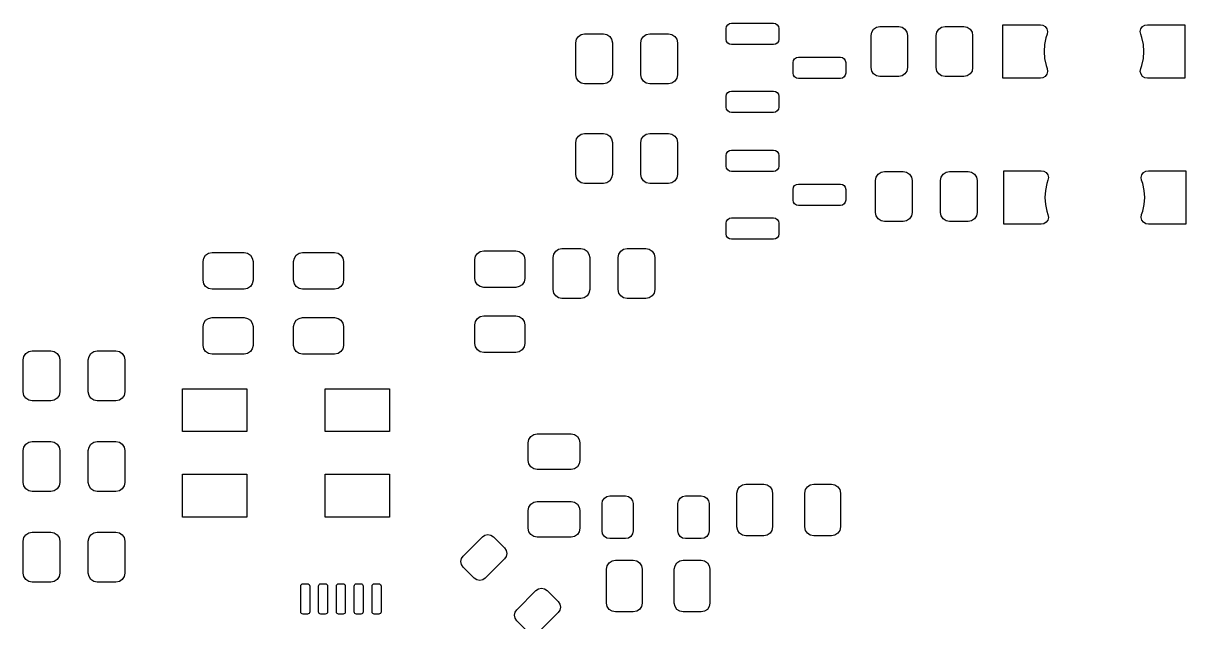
# Model space of a CAD drawing. Extents: x 0.52 to 1.91, y 0.26 to 1.74.
# Drawn here: x 0.524 to 1.807, y 1.079 to 1.739 of the extents above; entities that cross this region are included whole.
import ezdxf

# ---------------------------------------------------------------- set-up
doc = ezdxf.new("R2010")
doc.units = 0
doc.header["$MEASUREMENT"] = 0
doc.layers.add('BLACK', color=7, linetype='CONTINUOUS')

msp = doc.modelspace()

# ---------------------------------------------------------------- linework, layer by layer
at = {"layer": 'BLACK', "linetype": 'CONTINUOUS'}
for p, q in [((1.3001, 1.7333), (1.3005, 1.7356)), ((1.3001, 1.7215), (1.3001, 1.7333)), ((1.3005, 1.7356), (1.3018, 1.7375)), ((1.3018, 1.7375), (1.3037, 1.7388)), ((1.3037, 1.7388), (1.306, 1.7392)), ((1.306, 1.7392), (1.3523, 1.7392)), ((1.3523, 1.7392), (1.3545, 1.7388)), ((1.3545, 1.7388), (1.3564, 1.7375)), ((1.3564, 1.7375), (1.3577, 1.7356)), ((1.3577, 1.7356), (1.3582, 1.7333)), ((1.3582, 1.7333), (1.3582, 1.7215)), ((1.4628, 1.7327), (1.466, 1.7348)), ((1.466, 1.7348), (1.4698, 1.7356)), ((1.4698, 1.7356), (1.4905, 1.7356)), ((1.4905, 1.7356), (1.4942, 1.7348)), ((1.4942, 1.7348), (1.4974, 1.7327)), ((1.5347, 1.7327), (1.5379, 1.7348)), ((1.5379, 1.7348), (1.5416, 1.7356)), ((1.5416, 1.7356), (1.5623, 1.7356)), ((1.5623, 1.7356), (1.5661, 1.7348)), ((1.5661, 1.7348), (1.5693, 1.7327)), ((1.6056, 1.6785), (1.6056, 1.7376)), ((1.6056, 1.7376), (1.647, 1.7376)), ((1.647, 1.7376), (1.647, 1.7375)), ((1.647, 1.7375), (1.6497, 1.7371)), ((1.6497, 1.7371), (1.6523, 1.7355)), ((1.6523, 1.7355), (1.6541, 1.733)), ((1.6541, 1.733), (1.6549, 1.73)), ((1.7572, 1.73), (1.7579, 1.733)), ((1.7579, 1.733), (1.7598, 1.7355)), ((1.7598, 1.7355), (1.7624, 1.7371)), ((1.7624, 1.7371), (1.7651, 1.7375)), ((1.7651, 1.7375), (1.7651, 1.7376)), ((1.7651, 1.7376), (1.7653, 1.7376)), ((1.7653, 1.7376), (1.7654, 1.7376)), ((1.7654, 1.7376), (1.7655, 1.7376)), ((1.7655, 1.7376), (1.8064, 1.7376)), ((1.8064, 1.7376), (1.8064, 1.6785)), ((1.1339, 1.7177), (1.1346, 1.7215)), ((1.1346, 1.7215), (1.1368, 1.7247)), ((1.1368, 1.7247), (1.14, 1.7268)), ((1.14, 1.7268), (1.1437, 1.7276)), ((1.1437, 1.7276), (1.1644, 1.7276)), ((1.1644, 1.7276), (1.1682, 1.7268)), ((1.1682, 1.7268), (1.1714, 1.7247)), ((1.1714, 1.7247), (1.1735, 1.7215)), ((1.1735, 1.7215), (1.1743, 1.7177)), ((1.2057, 1.7177), (1.2065, 1.7215)), ((1.2065, 1.7215), (1.2086, 1.7247)), ((1.2086, 1.7247), (1.2118, 1.7268)), ((1.2118, 1.7268), (1.2156, 1.7276)), ((1.2156, 1.7276), (1.2363, 1.7276)), ((1.2363, 1.7276), (1.24, 1.7268)), ((1.24, 1.7268), (1.2432, 1.7247)), ((1.2432, 1.7247), (1.2454, 1.7215)), ((1.2454, 1.7215), (1.2461, 1.7177)), ((1.3005, 1.7192), (1.3001, 1.7215)), ((1.3582, 1.7215), (1.3577, 1.7192)), ((1.4599, 1.7257), (1.4607, 1.7295)), ((1.4599, 1.6903), (1.4599, 1.7257)), ((1.4607, 1.7295), (1.4628, 1.7327)), ((1.4974, 1.7327), (1.4995, 1.7295)), ((1.4995, 1.7295), (1.5003, 1.7257)), ((1.5003, 1.7257), (1.5003, 1.6903)), ((1.5318, 1.7257), (1.5325, 1.7295)), ((1.5318, 1.6903), (1.5318, 1.7257)), ((1.5325, 1.7295), (1.5347, 1.7327)), ((1.5693, 1.7327), (1.5714, 1.7295)), ((1.5714, 1.7295), (1.5721, 1.7257)), ((1.5721, 1.7257), (1.5721, 1.6903)), ((1.653, 1.7233), (1.6514, 1.7158)), ((1.6544, 1.727), (1.653, 1.7233)), ((1.6549, 1.73), (1.6544, 1.727)), ((1.6544, 1.727), (1.6544, 1.727)), ((1.7577, 1.727), (1.7572, 1.73)), ((1.759, 1.7234), (1.7577, 1.727)), ((1.7577, 1.727), (1.7577, 1.727)), ((1.7607, 1.7158), (1.759, 1.7234)), ((1.1339, 1.6823), (1.1339, 1.7177)), ((1.1743, 1.7177), (1.1743, 1.6823)), ((1.2057, 1.6823), (1.2057, 1.7177)), ((1.2461, 1.7177), (1.2461, 1.6823)), ((1.3018, 1.7173), (1.3005, 1.7192)), ((1.3037, 1.716), (1.3018, 1.7173)), ((1.306, 1.7156), (1.3037, 1.716)), ((1.3523, 1.7156), (1.306, 1.7156)), ((1.3545, 1.716), (1.3523, 1.7156)), ((1.3564, 1.7173), (1.3545, 1.716)), ((1.3577, 1.7192), (1.3564, 1.7173)), ((1.6514, 1.7158), (1.6509, 1.708)), ((1.6509, 1.708), (1.6514, 1.7003)), ((1.7612, 1.708), (1.7607, 1.7158)), ((1.7607, 1.7003), (1.7612, 1.708)), ((1.3739, 1.6959), (1.3744, 1.6982)), ((1.3739, 1.6841), (1.3739, 1.6959)), ((1.3744, 1.6982), (1.3756, 1.7001)), ((1.3756, 1.7001), (1.3776, 1.7014)), ((1.3776, 1.7014), (1.3798, 1.7018)), ((1.3798, 1.7018), (1.4261, 1.7018)), ((1.4261, 1.7018), (1.4283, 1.7014)), ((1.4283, 1.7014), (1.4303, 1.7001)), ((1.4303, 1.7001), (1.4315, 1.6982)), ((1.4315, 1.6982), (1.432, 1.6959)), ((1.432, 1.6959), (1.432, 1.6841)), ((1.6514, 1.7003), (1.6531, 1.6927)), ((1.759, 1.6927), (1.7607, 1.7003)), ((1.1346, 1.6785), (1.1339, 1.6823)), ((1.1743, 1.6823), (1.1735, 1.6785)), ((1.2065, 1.6785), (1.2057, 1.6823)), ((1.2461, 1.6823), (1.2454, 1.6785)), ((1.3744, 1.6818), (1.3739, 1.6841)), ((1.3756, 1.6799), (1.3744, 1.6818)), ((1.4315, 1.6818), (1.4303, 1.6799)), ((1.432, 1.6841), (1.4315, 1.6818)), ((1.4607, 1.6865), (1.4599, 1.6903)), ((1.4628, 1.6834), (1.4607, 1.6865)), ((1.466, 1.6812), (1.4628, 1.6834)), ((1.4974, 1.6834), (1.4942, 1.6812)), ((1.4995, 1.6865), (1.4974, 1.6834)), ((1.5003, 1.6903), (1.4995, 1.6865)), ((1.5325, 1.6865), (1.5318, 1.6903)), ((1.5347, 1.6834), (1.5325, 1.6865)), ((1.5379, 1.6812), (1.5347, 1.6834)), ((1.5693, 1.6834), (1.5661, 1.6812)), ((1.5714, 1.6865), (1.5693, 1.6834)), ((1.5721, 1.6903), (1.5714, 1.6865)), ((1.6541, 1.683), (1.6523, 1.6806)), ((1.6531, 1.6927), (1.6544, 1.6891)), ((1.6549, 1.686), (1.6541, 1.683)), ((1.6544, 1.6891), (1.6544, 1.6891)), ((1.6544, 1.6891), (1.6549, 1.686)), ((1.7572, 1.6861), (1.7577, 1.6891)), ((1.758, 1.6831), (1.7572, 1.6861)), ((1.7577, 1.6891), (1.759, 1.6927)), ((1.7577, 1.6891), (1.7577, 1.6891)), ((1.7598, 1.6806), (1.758, 1.6831)), ((1.1368, 1.6753), (1.1346, 1.6785)), ((1.14, 1.6732), (1.1368, 1.6753)), ((1.1437, 1.6724), (1.14, 1.6732)), ((1.1644, 1.6724), (1.1437, 1.6724)), ((1.1682, 1.6732), (1.1644, 1.6724)), ((1.1714, 1.6753), (1.1682, 1.6732)), ((1.1735, 1.6785), (1.1714, 1.6753)), ((1.2086, 1.6753), (1.2065, 1.6785)), ((1.2118, 1.6732), (1.2086, 1.6753)), ((1.2156, 1.6724), (1.2118, 1.6732)), ((1.2363, 1.6724), (1.2156, 1.6724)), ((1.24, 1.6732), (1.2363, 1.6724)), ((1.2432, 1.6753), (1.24, 1.6732)), ((1.2454, 1.6785), (1.2432, 1.6753)), ((1.3776, 1.6786), (1.3756, 1.6799)), ((1.3798, 1.6782), (1.3776, 1.6786)), ((1.4261, 1.6782), (1.3798, 1.6782)), ((1.4283, 1.6786), (1.4261, 1.6782)), ((1.4303, 1.6799), (1.4283, 1.6786)), ((1.4698, 1.6805), (1.466, 1.6812)), ((1.4905, 1.6805), (1.4698, 1.6805)), ((1.4942, 1.6812), (1.4905, 1.6805)), ((1.5416, 1.6805), (1.5379, 1.6812)), ((1.5623, 1.6805), (1.5416, 1.6805)), ((1.5661, 1.6812), (1.5623, 1.6805)), ((1.6466, 1.6785), (1.6056, 1.6785)), ((1.6467, 1.6785), (1.6466, 1.6785)), ((1.6468, 1.6785), (1.6467, 1.6785)), ((1.647, 1.6785), (1.6468, 1.6785)), ((1.6497, 1.679), (1.647, 1.6785)), ((1.647, 1.6785), (1.647, 1.6785)), ((1.6523, 1.6806), (1.6497, 1.679)), ((1.7624, 1.679), (1.7598, 1.6806)), ((1.7651, 1.6786), (1.7624, 1.679)), ((1.7651, 1.6785), (1.7651, 1.6786)), ((1.8064, 1.6785), (1.7651, 1.6785)), ((1.3001, 1.6585), (1.3005, 1.6608)), ((1.3001, 1.6467), (1.3001, 1.6585)), ((1.3005, 1.6608), (1.3018, 1.6627)), ((1.3018, 1.6627), (1.3037, 1.664)), ((1.3037, 1.664), (1.306, 1.6644)), ((1.306, 1.6644), (1.3523, 1.6644)), ((1.3523, 1.6644), (1.3545, 1.664)), ((1.3545, 1.664), (1.3564, 1.6627)), ((1.3564, 1.6627), (1.3577, 1.6608)), ((1.3577, 1.6608), (1.3582, 1.6585)), ((1.3582, 1.6585), (1.3582, 1.6467)), ((1.3005, 1.6444), (1.3001, 1.6467)), ((1.3018, 1.6425), (1.3005, 1.6444)), ((1.3577, 1.6444), (1.3564, 1.6425)), ((1.3582, 1.6467), (1.3577, 1.6444)), ((1.3037, 1.6412), (1.3018, 1.6425)), ((1.306, 1.6408), (1.3037, 1.6412)), ((1.3523, 1.6408), (1.306, 1.6408)), ((1.3545, 1.6412), (1.3523, 1.6408)), ((1.3564, 1.6425), (1.3545, 1.6412)), ((1.14, 1.6168), (1.1437, 1.6176)), ((1.1437, 1.6176), (1.1644, 1.6176)), ((1.1644, 1.6176), (1.1682, 1.6168)), ((1.2118, 1.6168), (1.2156, 1.6176)), ((1.2156, 1.6176), (1.2363, 1.6176)), ((1.2363, 1.6176), (1.24, 1.6168)), ((1.1339, 1.6077), (1.1346, 1.6115)), ((1.1339, 1.5723), (1.1339, 1.6077)), ((1.1346, 1.6115), (1.1368, 1.6147)), ((1.1368, 1.6147), (1.14, 1.6168)), ((1.1682, 1.6168), (1.1714, 1.6147)), ((1.1714, 1.6147), (1.1735, 1.6115)), ((1.1735, 1.6115), (1.1743, 1.6077)), ((1.1743, 1.6077), (1.1743, 1.5723)), ((1.2057, 1.6077), (1.2065, 1.6115)), ((1.2057, 1.5723), (1.2057, 1.6077)), ((1.2065, 1.6115), (1.2086, 1.6147)), ((1.2086, 1.6147), (1.2118, 1.6168)), ((1.24, 1.6168), (1.2432, 1.6147)), ((1.2432, 1.6147), (1.2454, 1.6115)), ((1.2454, 1.6115), (1.2461, 1.6077)), ((1.2461, 1.6077), (1.2461, 1.5723)), ((1.3001, 1.5933), (1.3005, 1.5956)), ((1.3001, 1.5815), (1.3001, 1.5933)), ((1.3005, 1.5956), (1.3018, 1.5975)), ((1.3018, 1.5975), (1.3037, 1.5988)), ((1.3037, 1.5988), (1.306, 1.5992)), ((1.306, 1.5992), (1.3523, 1.5992)), ((1.3523, 1.5992), (1.3545, 1.5988)), ((1.3545, 1.5988), (1.3564, 1.5975)), ((1.3564, 1.5975), (1.3577, 1.5956)), ((1.3577, 1.5956), (1.3582, 1.5933)), ((1.3582, 1.5933), (1.3582, 1.5815)), ((1.3005, 1.5792), (1.3001, 1.5815)), ((1.3018, 1.5773), (1.3005, 1.5792)), ((1.3577, 1.5792), (1.3564, 1.5773)), ((1.3582, 1.5815), (1.3577, 1.5792)), ((1.1346, 1.5685), (1.1339, 1.5723)), ((1.1368, 1.5653), (1.1346, 1.5685)), ((1.1735, 1.5685), (1.1714, 1.5653)), ((1.1743, 1.5723), (1.1735, 1.5685)), ((1.2065, 1.5685), (1.2057, 1.5723)), ((1.2086, 1.5653), (1.2065, 1.5685)), ((1.2454, 1.5685), (1.2432, 1.5653)), ((1.2461, 1.5723), (1.2454, 1.5685)), ((1.3037, 1.576), (1.3018, 1.5773)), ((1.306, 1.5756), (1.3037, 1.576)), ((1.3523, 1.5756), (1.306, 1.5756)), ((1.3545, 1.576), (1.3523, 1.5756)), ((1.3564, 1.5773), (1.3545, 1.576)), ((1.4649, 1.5657), (1.4656, 1.5695)), ((1.4656, 1.5695), (1.4678, 1.5727)), ((1.4678, 1.5727), (1.471, 1.5748)), ((1.471, 1.5748), (1.4747, 1.5756)), ((1.4747, 1.5756), (1.4954, 1.5756)), ((1.4954, 1.5756), (1.4992, 1.5748)), ((1.4992, 1.5748), (1.5024, 1.5727)), ((1.5024, 1.5727), (1.5045, 1.5695)), ((1.5045, 1.5695), (1.5053, 1.5657)), ((1.5367, 1.5657), (1.5375, 1.5695)), ((1.5375, 1.5695), (1.5396, 1.5727)), ((1.5396, 1.5727), (1.5428, 1.5748)), ((1.5428, 1.5748), (1.5466, 1.5756)), ((1.5466, 1.5756), (1.5673, 1.5756)), ((1.5673, 1.5756), (1.571, 1.5748)), ((1.571, 1.5748), (1.5742, 1.5727)), ((1.5742, 1.5727), (1.5764, 1.5695)), ((1.5764, 1.5695), (1.5771, 1.5657)), ((1.6066, 1.5175), (1.6066, 1.5765)), ((1.6066, 1.5765), (1.6479, 1.5765)), ((1.6479, 1.5765), (1.6507, 1.576)), ((1.6479, 1.5765), (1.6479, 1.5765)), ((1.6507, 1.576), (1.6533, 1.5744)), ((1.6533, 1.5744), (1.6551, 1.572)), ((1.6553, 1.5659), (1.654, 1.5623)), ((1.6551, 1.572), (1.6558, 1.569)), ((1.6558, 1.569), (1.6553, 1.5659)), ((1.6553, 1.5659), (1.6553, 1.5659)), ((1.7582, 1.569), (1.7589, 1.572)), ((1.7587, 1.566), (1.7582, 1.569)), ((1.76, 1.5623), (1.7587, 1.566)), ((1.7587, 1.566), (1.7587, 1.566)), ((1.7589, 1.572), (1.7607, 1.5745)), ((1.7607, 1.5745), (1.7633, 1.5761)), ((1.7633, 1.5761), (1.7661, 1.5765)), ((1.7661, 1.5765), (1.7661, 1.5765)), ((1.7661, 1.5765), (1.7662, 1.5765)), ((1.7662, 1.5765), (1.7664, 1.5765)), ((1.7664, 1.5765), (1.7665, 1.5765)), ((1.7665, 1.5765), (1.8074, 1.5765)), ((1.8074, 1.5765), (1.8074, 1.5175)), ((1.14, 1.5632), (1.1368, 1.5653)), ((1.1437, 1.5624), (1.14, 1.5632)), ((1.1644, 1.5624), (1.1437, 1.5624)), ((1.1682, 1.5632), (1.1644, 1.5624)), ((1.1714, 1.5653), (1.1682, 1.5632)), ((1.2118, 1.5632), (1.2086, 1.5653)), ((1.2156, 1.5624), (1.2118, 1.5632)), ((1.2363, 1.5624), (1.2156, 1.5624)), ((1.24, 1.5632), (1.2363, 1.5624)), ((1.2432, 1.5653), (1.24, 1.5632)), ((1.3739, 1.5559), (1.3744, 1.5582)), ((1.3739, 1.5441), (1.3739, 1.5559)), ((1.3744, 1.5582), (1.3756, 1.5601)), ((1.3756, 1.5601), (1.3776, 1.5614)), ((1.3776, 1.5614), (1.3798, 1.5618)), ((1.3798, 1.5618), (1.4261, 1.5618)), ((1.4261, 1.5618), (1.4283, 1.5614)), ((1.4283, 1.5614), (1.4303, 1.5601)), ((1.4303, 1.5601), (1.4315, 1.5582)), ((1.4315, 1.5582), (1.432, 1.5559)), ((1.432, 1.5559), (1.432, 1.5441)), ((1.4649, 1.5303), (1.4649, 1.5657)), ((1.5053, 1.5657), (1.5053, 1.5303)), ((1.5367, 1.5303), (1.5367, 1.5657)), ((1.5771, 1.5657), (1.5771, 1.5303)), ((1.6524, 1.5547), (1.6518, 1.547)), ((1.654, 1.5623), (1.6524, 1.5547)), ((1.7616, 1.5547), (1.76, 1.5623)), ((1.7622, 1.547), (1.7616, 1.5547)), ((1.3744, 1.5418), (1.3739, 1.5441)), ((1.3756, 1.5399), (1.3744, 1.5418)), ((1.4315, 1.5418), (1.4303, 1.5399)), ((1.432, 1.5441), (1.4315, 1.5418)), ((1.6518, 1.547), (1.6524, 1.5393)), ((1.7616, 1.5393), (1.7622, 1.547)), ((1.3776, 1.5386), (1.3756, 1.5399)), ((1.3798, 1.5382), (1.3776, 1.5386)), ((1.4261, 1.5382), (1.3798, 1.5382)), ((1.4283, 1.5386), (1.4261, 1.5382)), ((1.4303, 1.5399), (1.4283, 1.5386)), ((1.4656, 1.5265), (1.4649, 1.5303)), ((1.5053, 1.5303), (1.5045, 1.5265)), ((1.5375, 1.5265), (1.5367, 1.5303)), ((1.5771, 1.5303), (1.5764, 1.5265)), ((1.6524, 1.5393), (1.654, 1.5317)), ((1.654, 1.5317), (1.6553, 1.528)), ((1.6553, 1.528), (1.6553, 1.528)), ((1.6553, 1.528), (1.6558, 1.525)), ((1.7582, 1.525), (1.7587, 1.5281)), ((1.7587, 1.5281), (1.76, 1.5317)), ((1.7587, 1.5281), (1.7587, 1.5281)), ((1.76, 1.5317), (1.7616, 1.5393)), ((1.3001, 1.5185), (1.3005, 1.5208)), ((1.3001, 1.5067), (1.3001, 1.5185)), ((1.3005, 1.5208), (1.3018, 1.5227)), ((1.3018, 1.5227), (1.3037, 1.524)), ((1.3037, 1.524), (1.306, 1.5244)), ((1.306, 1.5244), (1.3523, 1.5244)), ((1.3523, 1.5244), (1.3545, 1.524)), ((1.3545, 1.524), (1.3564, 1.5227)), ((1.3564, 1.5227), (1.3577, 1.5208)), ((1.3577, 1.5208), (1.3582, 1.5185)), ((1.3582, 1.5185), (1.3582, 1.5067)), ((1.4678, 1.5233), (1.4656, 1.5265)), ((1.471, 1.5212), (1.4678, 1.5233)), ((1.4747, 1.5204), (1.471, 1.5212)), ((1.4954, 1.5204), (1.4747, 1.5204)), ((1.4992, 1.5212), (1.4954, 1.5204)), ((1.5024, 1.5233), (1.4992, 1.5212)), ((1.5045, 1.5265), (1.5024, 1.5233)), ((1.5396, 1.5233), (1.5375, 1.5265)), ((1.5428, 1.5212), (1.5396, 1.5233)), ((1.5466, 1.5204), (1.5428, 1.5212)), ((1.5673, 1.5204), (1.5466, 1.5204)), ((1.571, 1.5212), (1.5673, 1.5204)), ((1.5742, 1.5233), (1.571, 1.5212)), ((1.5764, 1.5265), (1.5742, 1.5233)), ((1.6475, 1.5175), (1.6066, 1.5175)), ((1.6476, 1.5175), (1.6475, 1.5175)), ((1.6478, 1.5175), (1.6476, 1.5175)), ((1.6479, 1.5175), (1.6478, 1.5175)), ((1.6507, 1.5179), (1.6479, 1.5175)), ((1.6479, 1.5175), (1.6479, 1.5175)), ((1.6533, 1.5195), (1.6507, 1.5179)), ((1.6551, 1.522), (1.6533, 1.5195)), ((1.6558, 1.525), (1.6551, 1.522)), ((1.7589, 1.522), (1.7582, 1.525)), ((1.7607, 1.5196), (1.7589, 1.522)), ((1.7633, 1.518), (1.7607, 1.5196)), ((1.7661, 1.5175), (1.7633, 1.518)), ((1.8074, 1.5175), (1.7661, 1.5175)), ((1.7661, 1.5175), (1.7661, 1.5175)), ((1.3005, 1.5044), (1.3001, 1.5067)), ((1.3018, 1.5025), (1.3005, 1.5044)), ((1.3037, 1.5012), (1.3018, 1.5025)), ((1.3564, 1.5025), (1.3545, 1.5012)), ((1.3577, 1.5044), (1.3564, 1.5025)), ((1.3582, 1.5067), (1.3577, 1.5044)), ((1.1118, 1.4877), (1.115, 1.4898)), ((1.115, 1.4898), (1.1187, 1.4906)), ((1.1187, 1.4906), (1.1394, 1.4906)), ((1.1394, 1.4906), (1.1432, 1.4898)), ((1.1432, 1.4898), (1.1464, 1.4877)), ((1.1836, 1.4877), (1.1868, 1.4898)), ((1.1868, 1.4898), (1.1906, 1.4906)), ((1.1906, 1.4906), (1.2113, 1.4906)), ((1.2113, 1.4906), (1.215, 1.4898)), ((1.215, 1.4898), (1.2182, 1.4877)), ((1.306, 1.5008), (1.3037, 1.5012)), ((1.3523, 1.5008), (1.306, 1.5008)), ((1.3545, 1.5012), (1.3523, 1.5008)), ((0.7224, 1.4763), (0.7232, 1.48)), ((0.7224, 1.4556), (0.7224, 1.4763)), ((0.7232, 1.48), (0.7253, 1.4832)), ((0.7253, 1.4832), (0.7285, 1.4854)), ((0.7285, 1.4854), (0.7323, 1.4861)), ((0.7323, 1.4861), (0.7677, 1.4861)), ((0.7677, 1.4861), (0.7715, 1.4854)), ((0.7715, 1.4854), (0.7747, 1.4832)), ((0.7747, 1.4832), (0.7768, 1.48)), ((0.7768, 1.48), (0.7776, 1.4763)), ((0.7776, 1.4763), (0.7776, 1.4556)), ((0.8224, 1.4763), (0.8232, 1.48)), ((0.8224, 1.4556), (0.8224, 1.4763)), ((0.8232, 1.48), (0.8253, 1.4832)), ((0.8253, 1.4832), (0.8285, 1.4854)), ((0.8285, 1.4854), (0.8323, 1.4861)), ((0.8323, 1.4861), (0.8677, 1.4861)), ((0.8677, 1.4861), (0.8715, 1.4854)), ((0.8715, 1.4854), (0.8747, 1.4832)), ((0.8747, 1.4832), (0.8768, 1.48)), ((0.8768, 1.48), (0.8776, 1.4763)), ((0.8776, 1.4763), (0.8776, 1.4556)), ((1.0224, 1.4783), (1.0232, 1.482)), ((1.0224, 1.4576), (1.0224, 1.4783)), ((1.0232, 1.482), (1.0253, 1.4852)), ((1.0253, 1.4852), (1.0285, 1.4874)), ((1.0285, 1.4874), (1.0323, 1.4881)), ((1.0323, 1.4881), (1.0677, 1.4881)), ((1.0677, 1.4881), (1.0715, 1.4874)), ((1.0715, 1.4874), (1.0747, 1.4852)), ((1.0747, 1.4852), (1.0768, 1.482)), ((1.0768, 1.482), (1.0776, 1.4783)), ((1.0776, 1.4783), (1.0776, 1.4576)), ((1.1089, 1.4807), (1.1096, 1.4845)), ((1.1089, 1.4453), (1.1089, 1.4807)), ((1.1096, 1.4845), (1.1118, 1.4877)), ((1.1464, 1.4877), (1.1485, 1.4845)), ((1.1485, 1.4845), (1.1493, 1.4807)), ((1.1493, 1.4807), (1.1493, 1.4453)), ((1.1807, 1.4807), (1.1815, 1.4845)), ((1.1807, 1.4453), (1.1807, 1.4807)), ((1.1815, 1.4845), (1.1836, 1.4877)), ((1.2182, 1.4877), (1.2204, 1.4845)), ((1.2204, 1.4845), (1.2211, 1.4807)), ((1.2211, 1.4807), (1.2211, 1.4453)), ((0.7232, 1.4518), (0.7224, 1.4556)), ((0.7253, 1.4486), (0.7232, 1.4518)), ((0.7768, 1.4518), (0.7747, 1.4486)), ((0.7776, 1.4556), (0.7768, 1.4518)), ((0.8232, 1.4518), (0.8224, 1.4556)), ((0.8253, 1.4486), (0.8232, 1.4518)), ((0.8768, 1.4518), (0.8747, 1.4486)), ((0.8776, 1.4556), (0.8768, 1.4518)), ((1.0232, 1.4538), (1.0224, 1.4576)), ((1.0253, 1.4506), (1.0232, 1.4538)), ((1.0285, 1.4485), (1.0253, 1.4506)), ((1.0747, 1.4506), (1.0715, 1.4485)), ((1.0768, 1.4538), (1.0747, 1.4506)), ((1.0776, 1.4576), (1.0768, 1.4538)), ((0.7285, 1.4465), (0.7253, 1.4486)), ((0.7323, 1.4457), (0.7285, 1.4465)), ((0.7677, 1.4457), (0.7323, 1.4457)), ((0.7715, 1.4465), (0.7677, 1.4457)), ((0.7747, 1.4486), (0.7715, 1.4465)), ((0.8285, 1.4465), (0.8253, 1.4486)), ((0.8323, 1.4457), (0.8285, 1.4465)), ((0.8677, 1.4457), (0.8323, 1.4457)), ((0.8715, 1.4465), (0.8677, 1.4457)), ((0.8747, 1.4486), (0.8715, 1.4465)), ((1.0323, 1.4477), (1.0285, 1.4485)), ((1.0677, 1.4477), (1.0323, 1.4477)), ((1.0715, 1.4485), (1.0677, 1.4477)), ((1.1096, 1.4415), (1.1089, 1.4453)), ((1.1118, 1.4383), (1.1096, 1.4415)), ((1.115, 1.4362), (1.1118, 1.4383)), ((1.1464, 1.4383), (1.1432, 1.4362)), ((1.1485, 1.4415), (1.1464, 1.4383)), ((1.1493, 1.4453), (1.1485, 1.4415)), ((1.1815, 1.4415), (1.1807, 1.4453)), ((1.1836, 1.4383), (1.1815, 1.4415)), ((1.1868, 1.4362), (1.1836, 1.4383)), ((1.2182, 1.4383), (1.215, 1.4362)), ((1.2204, 1.4415), (1.2182, 1.4383)), ((1.2211, 1.4453), (1.2204, 1.4415)), ((1.1187, 1.4354), (1.115, 1.4362)), ((1.1394, 1.4354), (1.1187, 1.4354)), ((1.1432, 1.4362), (1.1394, 1.4354)), ((1.1906, 1.4354), (1.1868, 1.4362)), ((1.2113, 1.4354), (1.1906, 1.4354)), ((1.215, 1.4362), (1.2113, 1.4354)), ((0.7253, 1.4114), (0.7285, 1.4135)), ((0.7285, 1.4135), (0.7323, 1.4143)), ((0.7323, 1.4143), (0.7677, 1.4143)), ((0.7677, 1.4143), (0.7715, 1.4135)), ((0.7715, 1.4135), (0.7747, 1.4114)), ((0.8253, 1.4114), (0.8285, 1.4135)), ((0.8285, 1.4135), (0.8323, 1.4143)), ((0.8323, 1.4143), (0.8677, 1.4143)), ((0.8677, 1.4143), (0.8715, 1.4135)), ((0.8715, 1.4135), (0.8747, 1.4114)), ((1.0232, 1.4102), (1.0253, 1.4134)), ((1.0253, 1.4134), (1.0285, 1.4155)), ((1.0285, 1.4155), (1.0323, 1.4163)), ((1.0323, 1.4163), (1.0677, 1.4163)), ((1.0677, 1.4163), (1.0715, 1.4155)), ((1.0715, 1.4155), (1.0747, 1.4134)), ((1.0747, 1.4134), (1.0768, 1.4102)), ((0.7224, 1.4044), (0.7232, 1.4082)), ((0.7224, 1.3837), (0.7224, 1.4044)), ((0.7232, 1.4082), (0.7253, 1.4114)), ((0.7747, 1.4114), (0.7768, 1.4082)), ((0.7768, 1.4082), (0.7776, 1.4044)), ((0.7776, 1.4044), (0.7776, 1.3837)), ((0.8224, 1.4044), (0.8232, 1.4082)), ((0.8224, 1.3837), (0.8224, 1.4044)), ((0.8232, 1.4082), (0.8253, 1.4114)), ((0.8747, 1.4114), (0.8768, 1.4082)), ((0.8768, 1.4082), (0.8776, 1.4044)), ((0.8776, 1.4044), (0.8776, 1.3837)), ((1.0224, 1.4064), (1.0232, 1.4102)), ((1.0224, 1.3857), (1.0224, 1.4064)), ((1.0768, 1.4102), (1.0776, 1.4064)), ((1.0776, 1.4064), (1.0776, 1.3857)), ((0.5246, 1.3715), (0.5268, 1.3747)), ((0.5268, 1.3747), (0.53, 1.3768)), ((0.53, 1.3768), (0.5337, 1.3776)), ((0.5337, 1.3776), (0.5544, 1.3776)), ((0.5544, 1.3776), (0.5582, 1.3768)), ((0.5582, 1.3768), (0.5614, 1.3747)), ((0.5614, 1.3747), (0.5635, 1.3715)), ((0.5965, 1.3715), (0.5986, 1.3747)), ((0.5986, 1.3747), (0.6018, 1.3768)), ((0.6018, 1.3768), (0.6056, 1.3776)), ((0.6056, 1.3776), (0.6263, 1.3776)), ((0.6263, 1.3776), (0.63, 1.3768)), ((0.63, 1.3768), (0.6332, 1.3747)), ((0.6332, 1.3747), (0.6354, 1.3715)), ((0.7232, 1.38), (0.7224, 1.3837)), ((0.7253, 1.3768), (0.7232, 1.38)), ((0.7285, 1.3746), (0.7253, 1.3768)), ((0.7323, 1.3739), (0.7285, 1.3746)), ((0.7677, 1.3739), (0.7323, 1.3739)), ((0.7715, 1.3746), (0.7677, 1.3739)), ((0.7747, 1.3768), (0.7715, 1.3746)), ((0.7768, 1.38), (0.7747, 1.3768)), ((0.7776, 1.3837), (0.7768, 1.38)), ((0.8232, 1.38), (0.8224, 1.3837)), ((0.8253, 1.3768), (0.8232, 1.38)), ((0.8285, 1.3746), (0.8253, 1.3768)), ((0.8323, 1.3739), (0.8285, 1.3746)), ((0.8677, 1.3739), (0.8323, 1.3739)), ((0.8715, 1.3746), (0.8677, 1.3739)), ((0.8747, 1.3768), (0.8715, 1.3746)), ((0.8768, 1.38), (0.8747, 1.3768)), ((0.8776, 1.3837), (0.8768, 1.38)), ((1.0232, 1.382), (1.0224, 1.3857)), ((1.0253, 1.3788), (1.0232, 1.382)), ((1.0285, 1.3766), (1.0253, 1.3788)), ((1.0323, 1.3759), (1.0285, 1.3766)), ((1.0677, 1.3759), (1.0323, 1.3759)), ((1.0715, 1.3766), (1.0677, 1.3759)), ((1.0747, 1.3788), (1.0715, 1.3766)), ((1.0768, 1.382), (1.0747, 1.3788)), ((1.0776, 1.3857), (1.0768, 1.382)), ((0.5239, 1.3677), (0.5246, 1.3715)), ((0.5239, 1.3323), (0.5239, 1.3677)), ((0.5635, 1.3715), (0.5643, 1.3677)), ((0.5643, 1.3677), (0.5643, 1.3323)), ((0.5957, 1.3677), (0.5965, 1.3715)), ((0.5957, 1.3323), (0.5957, 1.3677)), ((0.6354, 1.3715), (0.6361, 1.3677)), ((0.6361, 1.3677), (0.6361, 1.3323)), ((0.6998, 1.2886), (0.6998, 1.3359)), ((0.6998, 1.3359), (0.7707, 1.3359)), ((0.7707, 1.3359), (0.7707, 1.2886)), ((0.8573, 1.2886), (0.8573, 1.3359)), ((0.8573, 1.3359), (0.9282, 1.3359)), ((0.9282, 1.3359), (0.9282, 1.2886)), ((0.5246, 1.3285), (0.5239, 1.3323)), ((0.5268, 1.3253), (0.5246, 1.3285)), ((0.53, 1.3232), (0.5268, 1.3253)), ((0.5337, 1.3224), (0.53, 1.3232)), ((0.5544, 1.3224), (0.5337, 1.3224)), ((0.5582, 1.3232), (0.5544, 1.3224)), ((0.5614, 1.3253), (0.5582, 1.3232)), ((0.5635, 1.3285), (0.5614, 1.3253)), ((0.5643, 1.3323), (0.5635, 1.3285)), ((0.5965, 1.3285), (0.5957, 1.3323)), ((0.5986, 1.3253), (0.5965, 1.3285)), ((0.6018, 1.3232), (0.5986, 1.3253)), ((0.6056, 1.3224), (0.6018, 1.3232)), ((0.6263, 1.3224), (0.6056, 1.3224)), ((0.63, 1.3232), (0.6263, 1.3224)), ((0.6332, 1.3253), (0.63, 1.3232)), ((0.6354, 1.3285), (0.6332, 1.3253)), ((0.6361, 1.3323), (0.6354, 1.3285)), ((0.7707, 1.2886), (0.6998, 1.2886)), ((0.9282, 1.2886), (0.8573, 1.2886)), ((1.0843, 1.2832), (1.0875, 1.2853)), ((1.0875, 1.2853), (1.0913, 1.2861)), ((1.0913, 1.2861), (1.1287, 1.2861)), ((1.1287, 1.2861), (1.1325, 1.2853)), ((1.1325, 1.2853), (1.1357, 1.2832)), ((0.5239, 1.2677), (0.5246, 1.2715)), ((0.5246, 1.2715), (0.5268, 1.2747)), ((0.5268, 1.2747), (0.53, 1.2768)), ((0.53, 1.2768), (0.5337, 1.2776)), ((0.5337, 1.2776), (0.5544, 1.2776)), ((0.5544, 1.2776), (0.5582, 1.2768)), ((0.5582, 1.2768), (0.5614, 1.2747)), ((0.5614, 1.2747), (0.5635, 1.2715)), ((0.5635, 1.2715), (0.5643, 1.2677)), ((0.5957, 1.2677), (0.5965, 1.2715)), ((0.5965, 1.2715), (0.5986, 1.2747)), ((0.5986, 1.2747), (0.6018, 1.2768)), ((0.6018, 1.2768), (0.6056, 1.2776)), ((0.6056, 1.2776), (0.6263, 1.2776)), ((0.6263, 1.2776), (0.63, 1.2768)), ((0.63, 1.2768), (0.6332, 1.2747)), ((0.6332, 1.2747), (0.6354, 1.2715)), ((0.6354, 1.2715), (0.6361, 1.2677)), ((1.0815, 1.2762), (1.0822, 1.28)), ((1.0815, 1.2566), (1.0815, 1.2762)), ((1.0822, 1.28), (1.0843, 1.2832)), ((1.1357, 1.2832), (1.1378, 1.28)), ((1.1378, 1.28), (1.1385, 1.2762)), ((1.1385, 1.2762), (1.1385, 1.2566)), ((0.5239, 1.2323), (0.5239, 1.2677)), ((0.5643, 1.2677), (0.5643, 1.2323)), ((0.5957, 1.2323), (0.5957, 1.2677)), ((0.6361, 1.2677), (0.6361, 1.2323)), ((1.0822, 1.2528), (1.0815, 1.2566)), ((1.0843, 1.2496), (1.0822, 1.2528)), ((1.0875, 1.2475), (1.0843, 1.2496)), ((1.0913, 1.2467), (1.0875, 1.2475)), ((1.1287, 1.2467), (1.0913, 1.2467)), ((1.1325, 1.2475), (1.1287, 1.2467)), ((1.1357, 1.2496), (1.1325, 1.2475)), ((1.1378, 1.2528), (1.1357, 1.2496)), ((1.1385, 1.2566), (1.1378, 1.2528)), ((0.5246, 1.2285), (0.5239, 1.2323)), ((0.5643, 1.2323), (0.5635, 1.2285)), ((0.5965, 1.2285), (0.5957, 1.2323)), ((0.6361, 1.2323), (0.6354, 1.2285)), ((0.6998, 1.1941), (0.6998, 1.2414)), ((0.6998, 1.2414), (0.7707, 1.2414)), ((0.7707, 1.2414), (0.7707, 1.1941)), ((0.8573, 1.1941), (0.8573, 1.2414)), ((0.8573, 1.2414), (0.9282, 1.2414)), ((0.9282, 1.2414), (0.9282, 1.1941)), ((0.5268, 1.2253), (0.5246, 1.2285)), ((0.53, 1.2232), (0.5268, 1.2253)), ((0.5337, 1.2224), (0.53, 1.2232)), ((0.5544, 1.2224), (0.5337, 1.2224)), ((0.5582, 1.2232), (0.5544, 1.2224)), ((0.5614, 1.2253), (0.5582, 1.2232)), ((0.5635, 1.2285), (0.5614, 1.2253)), ((0.5986, 1.2253), (0.5965, 1.2285)), ((0.6018, 1.2232), (0.5986, 1.2253)), ((0.6056, 1.2224), (0.6018, 1.2232)), ((0.6263, 1.2224), (0.6056, 1.2224)), ((0.63, 1.2232), (0.6263, 1.2224)), ((0.6332, 1.2253), (0.63, 1.2232)), ((0.6354, 1.2285), (0.6332, 1.2253)), ((1.3119, 1.2207), (1.3127, 1.2245)), ((1.3119, 1.1833), (1.3119, 1.2207)), ((1.3127, 1.2245), (1.3148, 1.2277)), ((1.3148, 1.2277), (1.318, 1.2298)), ((1.318, 1.2298), (1.3218, 1.2305)), ((1.3218, 1.2305), (1.3414, 1.2305)), ((1.3414, 1.2305), (1.3452, 1.2298)), ((1.3452, 1.2298), (1.3484, 1.2277)), ((1.3484, 1.2277), (1.3505, 1.2245)), ((1.3505, 1.2245), (1.3513, 1.2207)), ((1.3513, 1.2207), (1.3513, 1.1833)), ((1.3867, 1.2207), (1.3875, 1.2245)), ((1.3867, 1.1833), (1.3867, 1.2207)), ((1.3875, 1.2245), (1.3896, 1.2277)), ((1.3896, 1.2277), (1.3928, 1.2298)), ((1.3928, 1.2298), (1.3966, 1.2305)), ((1.3966, 1.2305), (1.4162, 1.2305)), ((1.4162, 1.2305), (1.42, 1.2298)), ((1.42, 1.2298), (1.4232, 1.2277)), ((1.4232, 1.2277), (1.4253, 1.2245)), ((1.4253, 1.2245), (1.4261, 1.2207)), ((1.4261, 1.2207), (1.4261, 1.1833)), ((1.0822, 1.2052), (1.0843, 1.2084)), ((1.0843, 1.2084), (1.0875, 1.2105)), ((1.0875, 1.2105), (1.0913, 1.2113)), ((1.0913, 1.2113), (1.1287, 1.2113)), ((1.1287, 1.2113), (1.1325, 1.2105)), ((1.1325, 1.2105), (1.1357, 1.2084)), ((1.1357, 1.2084), (1.1378, 1.2052)), ((1.1629, 1.209), (1.1636, 1.2123)), ((1.1629, 1.179), (1.1629, 1.209)), ((1.1636, 1.2123), (1.1655, 1.2151)), ((1.1655, 1.2151), (1.1683, 1.217)), ((1.1683, 1.217), (1.1716, 1.2176)), ((1.1716, 1.2176), (1.1888, 1.2176)), ((1.1888, 1.2176), (1.1921, 1.217)), ((1.1921, 1.217), (1.1949, 1.2151)), ((1.1949, 1.2151), (1.1967, 1.2123)), ((1.1967, 1.2123), (1.1974, 1.209)), ((1.1974, 1.209), (1.1974, 1.179)), ((1.2466, 1.209), (1.2473, 1.2123)), ((1.2466, 1.179), (1.2466, 1.209)), ((1.2473, 1.2123), (1.2491, 1.2151)), ((1.2491, 1.2151), (1.2519, 1.217)), ((1.2519, 1.217), (1.2552, 1.2176)), ((1.2552, 1.2176), (1.2724, 1.2176)), ((1.2724, 1.2176), (1.2757, 1.217)), ((1.2757, 1.217), (1.2785, 1.2151)), ((1.2785, 1.2151), (1.2804, 1.2123)), ((1.2804, 1.2123), (1.2811, 1.209)), ((1.2811, 1.209), (1.2811, 1.179)), ((0.7707, 1.1941), (0.6998, 1.1941)), ((0.9282, 1.1941), (0.8573, 1.1941)), ((1.0815, 1.2014), (1.0822, 1.2052)), ((1.0815, 1.1818), (1.0815, 1.2014)), ((1.1378, 1.2052), (1.1385, 1.2014)), ((1.1385, 1.2014), (1.1385, 1.1818)), ((1.0822, 1.178), (1.0815, 1.1818)), ((1.1385, 1.1818), (1.1378, 1.178)), ((1.3127, 1.1795), (1.3119, 1.1833)), ((1.3513, 1.1833), (1.3505, 1.1795)), ((1.3875, 1.1795), (1.3867, 1.1833)), ((1.4261, 1.1833), (1.4253, 1.1795)), ((0.5239, 1.1677), (0.5246, 1.1715)), ((0.5246, 1.1715), (0.5268, 1.1747)), ((0.5268, 1.1747), (0.53, 1.1768)), ((0.53, 1.1768), (0.5337, 1.1776)), ((0.5337, 1.1776), (0.5544, 1.1776)), ((0.5544, 1.1776), (0.5582, 1.1768)), ((0.5582, 1.1768), (0.5614, 1.1747)), ((0.5614, 1.1747), (0.5635, 1.1715)), ((0.5635, 1.1715), (0.5643, 1.1677)), ((0.5957, 1.1677), (0.5965, 1.1715)), ((0.5965, 1.1715), (0.5986, 1.1747)), ((0.5986, 1.1747), (0.6018, 1.1768)), ((0.6018, 1.1768), (0.6056, 1.1776)), ((0.6056, 1.1776), (0.6263, 1.1776)), ((0.6263, 1.1776), (0.63, 1.1768)), ((0.63, 1.1768), (0.6332, 1.1747)), ((0.6332, 1.1747), (0.6354, 1.1715)), ((0.6354, 1.1715), (0.6361, 1.1677)), ((1.0096, 1.1511), (1.0309, 1.1724)), ((1.0309, 1.1724), (1.0336, 1.1742)), ((1.0336, 1.1742), (1.0369, 1.1749)), ((1.0369, 1.1749), (1.0402, 1.1742)), ((1.0402, 1.1742), (1.043, 1.1724)), ((1.043, 1.1724), (1.0552, 1.1602)), ((1.0843, 1.1748), (1.0822, 1.178)), ((1.0875, 1.1727), (1.0843, 1.1748)), ((1.0913, 1.1719), (1.0875, 1.1727)), ((1.1287, 1.1719), (1.0913, 1.1719)), ((1.1325, 1.1727), (1.1287, 1.1719)), ((1.1357, 1.1748), (1.1325, 1.1727)), ((1.1378, 1.178), (1.1357, 1.1748)), ((1.1636, 1.1757), (1.1629, 1.179)), ((1.1655, 1.1729), (1.1636, 1.1757)), ((1.1683, 1.171), (1.1655, 1.1729)), ((1.1716, 1.1704), (1.1683, 1.171)), ((1.1888, 1.1704), (1.1716, 1.1704)), ((1.1921, 1.171), (1.1888, 1.1704)), ((1.1949, 1.1729), (1.1921, 1.171)), ((1.1967, 1.1757), (1.1949, 1.1729)), ((1.1974, 1.179), (1.1967, 1.1757)), ((1.2473, 1.1757), (1.2466, 1.179)), ((1.2491, 1.1729), (1.2473, 1.1757)), ((1.2519, 1.171), (1.2491, 1.1729)), ((1.2552, 1.1704), (1.2519, 1.171)), ((1.2724, 1.1704), (1.2552, 1.1704)), ((1.2757, 1.171), (1.2724, 1.1704)), ((1.2785, 1.1729), (1.2757, 1.171)), ((1.2804, 1.1757), (1.2785, 1.1729)), ((1.2811, 1.179), (1.2804, 1.1757)), ((1.3148, 1.1763), (1.3127, 1.1795)), ((1.318, 1.1742), (1.3148, 1.1763)), ((1.3218, 1.1735), (1.318, 1.1742)), ((1.3414, 1.1735), (1.3218, 1.1735)), ((1.3452, 1.1742), (1.3414, 1.1735)), ((1.3484, 1.1763), (1.3452, 1.1742)), ((1.3505, 1.1795), (1.3484, 1.1763)), ((1.3896, 1.1763), (1.3875, 1.1795)), ((1.3928, 1.1742), (1.3896, 1.1763)), ((1.3966, 1.1735), (1.3928, 1.1742)), ((1.4162, 1.1735), (1.3966, 1.1735)), ((1.42, 1.1742), (1.4162, 1.1735)), ((1.4232, 1.1763), (1.42, 1.1742)), ((1.4253, 1.1795), (1.4232, 1.1763)), ((0.5239, 1.1323), (0.5239, 1.1677)), ((0.5643, 1.1677), (0.5643, 1.1323)), ((0.5957, 1.1323), (0.5957, 1.1677)), ((0.6361, 1.1677), (0.6361, 1.1323)), ((1.0552, 1.1602), (1.0571, 1.1574)), ((1.0571, 1.1574), (1.0577, 1.1541)), ((1.0071, 1.1451), (1.0078, 1.1484)), ((1.0078, 1.1418), (1.0071, 1.1451)), ((1.0078, 1.1484), (1.0096, 1.1511)), ((1.0552, 1.148), (1.034, 1.1268)), ((1.0571, 1.1508), (1.0552, 1.148)), ((1.0577, 1.1541), (1.0571, 1.1508)), ((1.1687, 1.1405), (1.1708, 1.1437)), ((1.1708, 1.1437), (1.174, 1.1458)), ((1.174, 1.1458), (1.1778, 1.1465)), ((1.1778, 1.1465), (1.1974, 1.1465)), ((1.1974, 1.1465), (1.2012, 1.1458)), ((1.2012, 1.1458), (1.2044, 1.1437)), ((1.2044, 1.1437), (1.2065, 1.1405)), ((1.2435, 1.1405), (1.2456, 1.1437)), ((1.2456, 1.1437), (1.2488, 1.1458)), ((1.2488, 1.1458), (1.2526, 1.1465)), ((1.2526, 1.1465), (1.2722, 1.1465)), ((1.2722, 1.1465), (1.276, 1.1458)), ((1.276, 1.1458), (1.2792, 1.1437)), ((1.2792, 1.1437), (1.2813, 1.1405)), ((0.5246, 1.1285), (0.5239, 1.1323)), ((0.5643, 1.1323), (0.5635, 1.1285)), ((0.5965, 1.1285), (0.5957, 1.1323)), ((0.6361, 1.1323), (0.6354, 1.1285)), ((1.0096, 1.139), (1.0078, 1.1418)), ((1.0218, 1.1268), (1.0096, 1.139)), ((1.1679, 1.1367), (1.1687, 1.1405)), ((1.1679, 1.0993), (1.1679, 1.1367)), ((1.2065, 1.1405), (1.2073, 1.1367)), ((1.2073, 1.1367), (1.2073, 1.0993)), ((1.2427, 1.1367), (1.2435, 1.1405)), ((1.2427, 1.0993), (1.2427, 1.1367)), ((1.2813, 1.1405), (1.2821, 1.1367)), ((1.2821, 1.1367), (1.2821, 1.0993)), ((0.5268, 1.1253), (0.5246, 1.1285)), ((0.53, 1.1232), (0.5268, 1.1253)), ((0.5337, 1.1224), (0.53, 1.1232)), ((0.5544, 1.1224), (0.5337, 1.1224)), ((0.5582, 1.1232), (0.5544, 1.1224)), ((0.5614, 1.1253), (0.5582, 1.1232)), ((0.5635, 1.1285), (0.5614, 1.1253)), ((0.5986, 1.1253), (0.5965, 1.1285)), ((0.6018, 1.1232), (0.5986, 1.1253)), ((0.6056, 1.1224), (0.6018, 1.1232)), ((0.6263, 1.1224), (0.6056, 1.1224)), ((0.63, 1.1232), (0.6263, 1.1224)), ((0.6332, 1.1253), (0.63, 1.1232)), ((0.6354, 1.1285), (0.6332, 1.1253)), ((0.8303, 1.1181), (0.8305, 1.119)), ((0.8303, 1.0895), (0.8303, 1.1181)), ((0.8305, 1.119), (0.831, 1.1198)), ((0.831, 1.1198), (0.8318, 1.1204)), ((0.8318, 1.1204), (0.8328, 1.1206)), ((0.8328, 1.1206), (0.8377, 1.1206)), ((0.8377, 1.1206), (0.8386, 1.1204)), ((0.8386, 1.1204), (0.8394, 1.1198)), ((0.8394, 1.1198), (0.84, 1.119)), ((0.84, 1.119), (0.8402, 1.1181)), ((0.8402, 1.1181), (0.8402, 1.0895)), ((0.85, 1.1181), (0.8502, 1.119)), ((0.85, 1.0895), (0.85, 1.1181)), ((0.8502, 1.119), (0.8507, 1.1198)), ((0.8507, 1.1198), (0.8515, 1.1204)), ((0.8515, 1.1204), (0.8525, 1.1206)), ((0.8525, 1.1206), (0.8574, 1.1206)), ((0.8574, 1.1206), (0.8583, 1.1204)), ((0.8583, 1.1204), (0.8591, 1.1198)), ((0.8591, 1.1198), (0.8597, 1.119)), ((0.8597, 1.119), (0.8598, 1.1181)), ((0.8598, 1.1181), (0.8598, 1.0895)), ((0.8697, 1.1181), (0.8699, 1.119)), ((0.8697, 1.0895), (0.8697, 1.1181)), ((0.8699, 1.119), (0.8704, 1.1198)), ((0.8704, 1.1198), (0.8712, 1.1204)), ((0.8712, 1.1204), (0.8721, 1.1206)), ((0.8721, 1.1206), (0.8771, 1.1206)), ((0.8771, 1.1206), (0.878, 1.1204)), ((0.878, 1.1204), (0.8788, 1.1198)), ((0.8788, 1.1198), (0.8793, 1.119)), ((0.8793, 1.119), (0.8795, 1.1181)), ((0.8795, 1.1181), (0.8795, 1.0895)), ((0.8894, 1.1181), (0.8896, 1.119)), ((0.8894, 1.0895), (0.8894, 1.1181)), ((0.8896, 1.119), (0.8901, 1.1198)), ((0.8901, 1.1198), (0.8909, 1.1204)), ((0.8909, 1.1204), (0.8918, 1.1206)), ((0.8918, 1.1206), (0.8968, 1.1206)), ((0.8968, 1.1206), (0.8977, 1.1204)), ((0.8977, 1.1204), (0.8985, 1.1198)), ((0.8985, 1.1198), (0.899, 1.119)), ((0.899, 1.119), (0.8992, 1.1181)), ((0.8992, 1.1181), (0.8992, 1.0895)), ((0.9091, 1.1181), (0.9092, 1.119)), ((0.9091, 1.0895), (0.9091, 1.1181)), ((0.9092, 1.119), (0.9098, 1.1198)), ((0.9098, 1.1198), (0.9106, 1.1204)), ((0.9106, 1.1204), (0.9115, 1.1206)), ((0.9115, 1.1206), (0.9164, 1.1206)), ((0.9164, 1.1206), (0.9174, 1.1204)), ((0.9174, 1.1204), (0.9182, 1.1198)), ((0.9182, 1.1198), (0.9187, 1.119)), ((0.9187, 1.119), (0.9189, 1.1181)), ((0.9189, 1.1181), (0.9189, 1.0895)), ((1.0246, 1.1249), (1.0218, 1.1268)), ((1.0279, 1.1243), (1.0246, 1.1249)), ((1.0312, 1.1249), (1.0279, 1.1243)), ((1.034, 1.1268), (1.0312, 1.1249)), ((1.0688, 1.092), (1.09, 1.1132)), ((1.09, 1.1132), (1.0928, 1.1151)), ((1.0928, 1.1151), (1.0961, 1.1157)), ((1.0961, 1.1157), (1.0994, 1.1151)), ((1.0994, 1.1151), (1.1022, 1.1132)), ((1.1022, 1.1132), (1.1144, 1.101)), ((1.0669, 1.0892), (1.0688, 1.092)), ((1.1144, 1.101), (1.1162, 1.0982)), ((1.1162, 1.0916), (1.1144, 1.0889)), ((1.1162, 1.0982), (1.1169, 1.0949)), ((1.1169, 1.0949), (1.1162, 1.0916)), ((1.1687, 1.0955), (1.1679, 1.0993)), ((1.1708, 1.0923), (1.1687, 1.0955)), ((1.174, 1.0902), (1.1708, 1.0923)), ((1.2044, 1.0923), (1.2012, 1.0902)), ((1.2065, 1.0955), (1.2044, 1.0923)), ((1.2073, 1.0993), (1.2065, 1.0955)), ((1.2435, 1.0955), (1.2427, 1.0993)), ((1.2456, 1.0923), (1.2435, 1.0955)), ((1.2488, 1.0902), (1.2456, 1.0923)), ((1.2792, 1.0923), (1.276, 1.0902)), ((1.2813, 1.0955), (1.2792, 1.0923)), ((1.2821, 1.0993), (1.2813, 1.0955)), ((0.8305, 1.0886), (0.8303, 1.0895)), ((0.831, 1.0878), (0.8305, 1.0886)), ((0.8318, 1.0873), (0.831, 1.0878)), ((0.8328, 1.0871), (0.8318, 1.0873)), ((0.8377, 1.0871), (0.8328, 1.0871)), ((0.8386, 1.0873), (0.8377, 1.0871)), ((0.8394, 1.0878), (0.8386, 1.0873)), ((0.84, 1.0886), (0.8394, 1.0878)), ((0.8402, 1.0895), (0.84, 1.0886)), ((0.8502, 1.0886), (0.85, 1.0895)), ((0.8507, 1.0878), (0.8502, 1.0886)), ((0.8515, 1.0873), (0.8507, 1.0878)), ((0.8525, 1.0871), (0.8515, 1.0873)), ((0.8574, 1.0871), (0.8525, 1.0871)), ((0.8583, 1.0873), (0.8574, 1.0871)), ((0.8591, 1.0878), (0.8583, 1.0873)), ((0.8597, 1.0886), (0.8591, 1.0878)), ((0.8598, 1.0895), (0.8597, 1.0886)), ((0.8699, 1.0886), (0.8697, 1.0895)), ((0.8704, 1.0878), (0.8699, 1.0886)), ((0.8712, 1.0873), (0.8704, 1.0878)), ((0.8721, 1.0871), (0.8712, 1.0873)), ((0.8771, 1.0871), (0.8721, 1.0871)), ((0.878, 1.0873), (0.8771, 1.0871)), ((0.8788, 1.0878), (0.878, 1.0873)), ((0.8793, 1.0886), (0.8788, 1.0878)), ((0.8795, 1.0895), (0.8793, 1.0886)), ((0.8896, 1.0886), (0.8894, 1.0895)), ((0.8901, 1.0878), (0.8896, 1.0886)), ((0.8909, 1.0873), (0.8901, 1.0878)), ((0.8918, 1.0871), (0.8909, 1.0873)), ((0.8968, 1.0871), (0.8918, 1.0871)), ((0.8977, 1.0873), (0.8968, 1.0871)), ((0.8985, 1.0878), (0.8977, 1.0873)), ((0.899, 1.0886), (0.8985, 1.0878)), ((0.8992, 1.0895), (0.899, 1.0886)), ((0.9092, 1.0886), (0.9091, 1.0895)), ((0.9098, 1.0878), (0.9092, 1.0886)), ((0.9106, 1.0873), (0.9098, 1.0878)), ((0.9115, 1.0871), (0.9106, 1.0873)), ((0.9164, 1.0871), (0.9115, 1.0871)), ((0.9174, 1.0873), (0.9164, 1.0871)), ((0.9182, 1.0878), (0.9174, 1.0873)), ((0.9187, 1.0886), (0.9182, 1.0878)), ((0.9189, 1.0895), (0.9187, 1.0886)), ((1.0663, 1.0859), (1.0669, 1.0892)), ((1.0669, 1.0826), (1.0663, 1.0859)), ((1.0688, 1.0798), (1.0669, 1.0826)), ((1.081, 1.0676), (1.0688, 1.0798)), ((1.1144, 1.0889), (1.0931, 1.0676)), ((1.1778, 1.0895), (1.174, 1.0902)), ((1.1974, 1.0895), (1.1778, 1.0895)), ((1.2012, 1.0902), (1.1974, 1.0895)), ((1.2526, 1.0895), (1.2488, 1.0902)), ((1.2722, 1.0895), (1.2526, 1.0895)), ((1.276, 1.0902), (1.2722, 1.0895))]:
    msp.add_line(p, q, dxfattribs=at)

doc.saveas('drawing.dxf')
